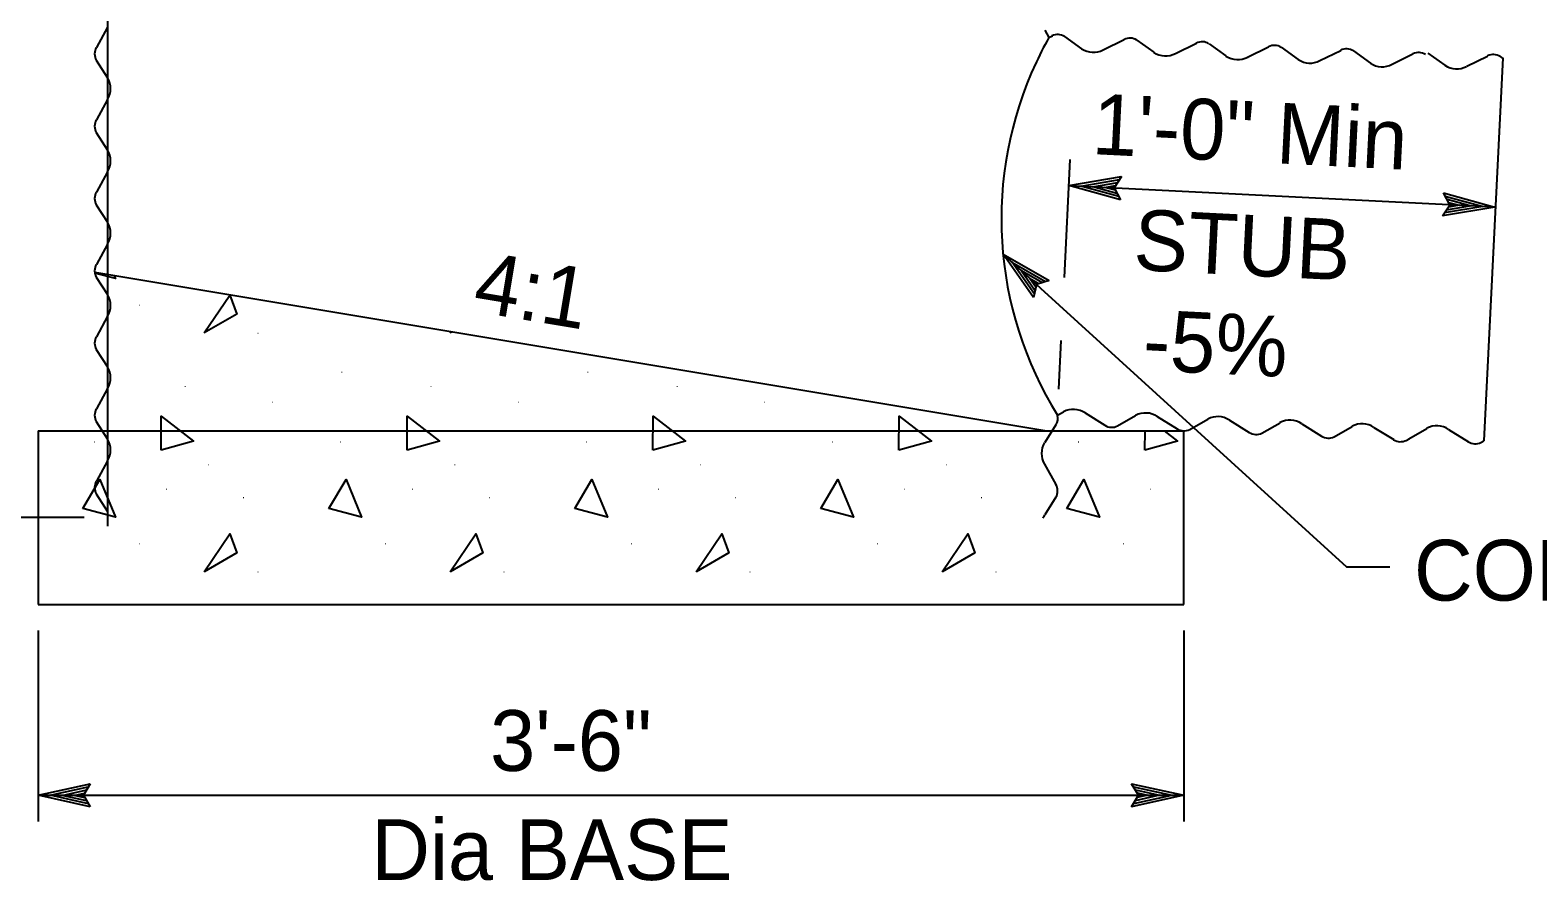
# Model space of a CAD drawing. Extents: x -894 to 866, y -472 to 714.
# Drawn here: x 266.7 to 440.4, y 235.2 to 333.2 of the extents above; entities that cross this region are included whole.
import ezdxf

# ---------------------------------------------------------------- set-up
doc = ezdxf.new("R2010")
doc.units = 0
for name, color, linetype in [('df_DETAIL-anno', 7, 'Continuous'), ('df_PIPE', 7, 'Continuous'), ('STR_Concrete A', 7, 'Continuous'), ('STR_Hatching B', 7, 'Continuous')]:
    doc.layers.add(name, color=color, linetype=linetype)

msp = doc.modelspace()

# ---------------------------------------------------------------- linework, layer by layer
at = {"layer": 'df_DETAIL-anno'}
for p, q in [((385.83, 304.72), (386.51, 318.31)), ((386.36, 315.31), (392.42, 316.34)), ((392.42, 316.34), (391.56, 315.05)), ((392.42, 316.34), (392.42, 316.34)), ((386.36, 315.31), (435.51, 312.85)), ((392.29, 313.67), (386.36, 315.31)), ((386.36, 315.31), (386.36, 315.31)), ((392.09, 314.04), (387.74, 315.24)), ((387.75, 315.24), (392.17, 315.99)), ((389.12, 315.17), (391.98, 315.65)), ((391.88, 314.41), (389.12, 315.17)), ((390.5, 315.1), (391.72, 315.31)), ((391.72, 314.76), (390.5, 315.1)), ((391.56, 315.05), (392.29, 313.67)), ((392.29, 313.67), (392.29, 313.67)), ((429.39, 311.8), (430.25, 313.09)), ((435.45, 312.83), (429.39, 311.8)), ((430.25, 313.09), (429.52, 314.47)), ((429.52, 314.47), (429.52, 314.47)), ((429.52, 314.47), (435.45, 312.83)), ((434.06, 312.89), (429.64, 312.15)), ((429.72, 314.1), (434.07, 312.9)), ((432.69, 312.97), (429.83, 312.48)), ((429.94, 313.73), (432.69, 312.97)), ((430.09, 313.37), (431.31, 313.04)), ((431.31, 313.04), (430.09, 312.83)), ((435.45, 312.83), (435.45, 312.83)), ((429.39, 311.8), (429.39, 311.8)), ((378.76, 307.42), (418.35, 271.38)), ((382.29, 302.4), (378.76, 307.42)), ((378.76, 307.42), (378.76, 307.42)), ((378.76, 307.42), (384.09, 304.37)), ((382.37, 302.8), (379.78, 306.5)), ((379.79, 306.49), (383.67, 304.26)), ((382.44, 303.23), (380.8, 305.56)), ((380.8, 305.56), (383.31, 304.12)), ((382.54, 303.6), (381.82, 304.63)), ((381.82, 304.63), (382.89, 304.02)), ((384.09, 304.37), (382.6, 303.92)), ((384.09, 304.37), (384.09, 304.37)), ((382.6, 303.92), (382.29, 302.4)), ((382.29, 302.4), (382.29, 302.4)), ((385.19, 291.83), (385.47, 297.45)), ((272.86, 277.04), (230.86, 277.04)), ((418.35, 271.38), (423.35, 271.38)), ((267.58, 264.04), (267.58, 242.04)), ((399.58, 264.04), (399.58, 242.04)), ((267.58, 245.04), (273.58, 246.37)), ((267.58, 245.04), (399.58, 245.04)), ((273.58, 243.7), (267.58, 245.04)), ((267.58, 245.04), (267.58, 245.04)), ((273.36, 244.05), (268.96, 245.04)), ((268.97, 245.04), (273.34, 246.01)), ((270.34, 245.03), (273.17, 245.66)), ((273.13, 244.41), (270.34, 245.03)), ((271.72, 245.03), (272.93, 245.3)), ((272.95, 244.76), (271.72, 245.03)), ((273.58, 246.37), (272.78, 245.04)), ((272.78, 245.04), (273.58, 243.7)), ((273.58, 246.37), (273.58, 246.37)), ((394.38, 245.04), (393.58, 246.38)), ((393.58, 246.38), (393.58, 246.38)), ((393.58, 246.38), (399.58, 245.04)), ((399.58, 245.04), (393.58, 243.71)), ((393.58, 243.71), (394.38, 245.04)), ((393.79, 246.02), (398.2, 245.04)), ((398.19, 245.03), (393.81, 244.07)), ((396.81, 245.04), (393.99, 244.41)), ((394.03, 245.66), (396.81, 245.04)), ((394.2, 245.31), (395.43, 245.04)), ((395.43, 245.04), (394.22, 244.77)), ((399.58, 245.04), (399.58, 245.04)), ((273.58, 243.7), (273.58, 243.7)), ((393.58, 243.71), (393.58, 243.71))]:
    msp.add_line(p, q, dxfattribs=at)
at = {"layer": 'df_PIPE'}
for p, q in [((275.58, 386.04), (275.58, 276.04)), ((275.58, 333.56), (274.28, 331.21)), ((383.58, 333.22), (384.05, 332.37)), ((384.05, 332.37), (384.47, 332.58)), ((384.05, 332.37), (384.05, 332.37)), ((385.86, 332.48), (387.82, 331.08)), ((390.31, 330.95), (392.72, 332.13)), ((394.18, 332.07), (396.14, 330.67)), ((398.63, 330.53), (401.04, 331.71)), ((402.5, 331.65), (404.45, 330.25)), ((406.95, 330.12), (409.36, 331.3)), ((410.82, 331.24), (412.77, 329.84)), ((415.27, 329.7), (417.68, 330.88)), ((419.14, 330.82), (421.09, 329.42)), ((423.59, 329.29), (426, 330.47)), ((427.73, 330.58), (429.69, 329.18)), ((432.19, 329.05), (434.6, 330.23)), ((436.05, 330.17), (436.36, 329.94)), ((274.27, 329.75), (275.57, 327.73)), ((436.37, 330.04), (434.16, 285.9)), ((275.58, 325.23), (274.28, 322.88)), ((274.27, 321.42), (275.57, 319.4)), ((275.58, 316.9), (274.28, 314.55)), ((274.27, 313.09), (275.57, 311.07)), ((275.58, 308.57), (274.28, 306.22)), ((274.27, 304.76), (275.57, 302.74)), ((275.58, 300.24), (274.28, 297.89)), ((274.27, 296.43), (275.57, 294.41)), ((275.58, 291.91), (274.28, 289.56)), ((385.04, 288.83), (385.72, 289.22)), ((385.04, 288.83), (385.04, 288.83)), ((388.22, 289.11), (390.5, 287.69)), ((391.95, 287.61), (394.04, 288.8)), ((396.54, 288.69), (398.82, 287.27)), ((274.27, 288.1), (275.57, 286.08)), ((384.86, 287.72), (383.56, 285.69)), ((400.27, 287.19), (402.36, 288.39)), ((404.86, 288.27), (407.14, 286.86)), ((408.59, 286.78), (410.68, 287.97)), ((413.18, 287.86), (415.46, 286.44)), ((416.91, 286.36), (419, 287.56)), ((421.5, 287.44), (423.78, 286.03)), ((425.51, 286.12), (427.6, 287.32)), ((430.09, 287.21), (432.38, 285.79)), ((425.22, 285.94), (425.56, 286.13)), ((433.82, 285.7), (434.16, 285.9)), ((275.58, 283.58), (274.28, 281.23)), ((383.55, 283.19), (384.85, 280.84)), ((274.27, 279.77), (275.57, 277.75)), ((384.86, 279.39), (383.56, 277.36))]:
    msp.add_line(p, q, dxfattribs=at)
for centre, radius, start, end in [((421.31, 311.44), 42.74, 150.6748, 155.5208), ((385.06, 331.21), 1.5, 57.9896, 116.2858), ((393.38, 330.8), 1.5, 57.9896, 116.2858), ((401.7, 330.38), 1.5, 57.9896, 116.2858), ((275.58, 330.48), 1.5, 150.8519, 209.1481), ((389.17, 333.13), 2.47, 236.6721, 297.6032), ((397.49, 332.72), 2.47, 236.6721, 297.6032), ((405.81, 332.3), 2.47, 236.6721, 297.6032), ((410.02, 329.96), 1.5, 57.9896, 116.2858), ((418.34, 329.55), 1.5, 57.9896, 116.2858), ((426.66, 329.13), 1.5, 57.9896, 116.2858), ((435.26, 328.9), 1.5, 57.9896, 116.2858), ((421.31, 311.44), 42.74, 155.0062, 211.9401), ((414.13, 331.89), 2.47, 236.6721, 297.6032), ((422.45, 331.47), 2.47, 236.6721, 297.6032), ((431.04, 331.23), 2.47, 236.6721, 297.6032), ((273.45, 326.48), 2.47, 329.5345, 30.4655), ((275.58, 322.15), 1.5, 150.8519, 209.1481), ((273.45, 318.15), 2.47, 329.5345, 30.4655), ((275.58, 313.82), 1.5, 150.8519, 209.1481), ((273.45, 309.82), 2.47, 329.5345, 30.4655), ((275.58, 305.49), 1.5, 150.8512, 209.1648), ((273.45, 301.49), 2.47, 329.5345, 30.4655), ((275.58, 297.16), 1.5, 150.8519, 209.1481), ((273.45, 293.16), 2.47, 329.5345, 30.4655), ((275.58, 288.83), 1.5, 150.8519, 209.1481), ((383.58, 288.49), 1.5, 330.8512, 12.9912), ((386.87, 287.05), 2.47, 56.672, 117.6031), ((395.18, 286.63), 2.47, 56.672, 117.6031), ((403.5, 286.21), 2.47, 56.672, 117.6031), ((391.29, 288.95), 1.5, 237.9895, 296.2857), ((399.61, 288.54), 1.5, 237.9895, 296.2857), ((407.93, 288.12), 1.5, 237.9895, 296.2857), ((411.82, 285.8), 2.47, 56.672, 117.6031), ((420.14, 285.38), 2.47, 56.672, 117.6031), ((428.74, 285.15), 2.47, 56.672, 117.6031), ((273.45, 284.83), 2.47, 329.5345, 30.4655), ((385.67, 284.44), 2.47, 149.5345, 210.4655), ((416.25, 287.7), 1.5, 237.9895, 296.2857), ((424.57, 287.29), 1.5, 237.9895, 296.2857), ((433.17, 287.05), 1.5, 237.9895, 296.2857), ((275.58, 280.5), 1.5, 150.8519, 209.1481), ((383.55, 280.12), 1.5, 330.8519, 29.1481), ((385.67, 276.11), 2.47, 149.5345, 159.0876)]:
    msp.add_arc(centre, radius, start, end, dxfattribs=at)
at = {"layer": 'STR_Concrete A'}
for p, q in [((383.58, 287.04), (274.09, 305.28)), ((267.58, 287.04), (267.58, 267.04)), ((267.58, 287.04), (399.58, 287.04)), ((399.58, 267.04), (399.58, 287.04)), ((267.58, 267.04), (399.58, 267.04))]:
    msp.add_line(p, q, dxfattribs=at)
at = {"layer": 'STR_Hatching B'}
for points in [[(276.35, 304.91), (276.48, 304.59), (274.07, 305.22)], [(315.04, 298.32), (315.13, 298.44)], [(315.24, 298.43), (315.04, 298.32)], [(395.11, 284.82), (395.13, 287.04)], [(397.32, 287.04), (398.86, 285.84), (395.11, 284.82)]]:
    msp.add_lwpolyline(points, dxfattribs=at)
for points in [[(286.7, 298.32), (289.67, 302.67), (290.46, 300.49)], [(281.73, 284.82), (281.76, 288.72), (285.48, 285.84)], [(310.08, 284.82), (310.11, 288.72), (313.83, 285.84)], [(338.42, 284.82), (338.45, 288.72), (342.17, 285.84)], [(366.77, 284.82), (366.8, 288.72), (370.52, 285.84)], [(272.72, 278.08), (274.7, 281.44), (276.48, 277.09)], [(301.07, 278.08), (303.05, 281.44), (304.83, 277.09)], [(329.41, 278.08), (331.39, 281.44), (333.17, 277.09)], [(357.76, 278.08), (359.74, 281.44), (361.52, 277.09)], [(386.11, 278.08), (388.08, 281.44), (389.87, 277.09)], [(286.7, 270.81), (289.67, 275.17), (290.46, 272.99)], [(315.04, 270.81), (318.01, 275.17), (318.8, 272.99)], [(343.39, 270.81), (346.36, 275.17), (347.15, 272.99)], [(371.74, 270.81), (374.7, 275.17), (375.5, 272.99)]]:
    msp.add_lwpolyline(points, close=True, dxfattribs=at)

# ---------------------------------------------------------------- texts
at = {"layer": 'df_DETAIL-anno'}
for s, rotation, p in [('1\'-0" Min', 357.1367, (388.92, 318.94)), ('STUB', 357.1367, (393.7, 305.6)), ('4:1', 350.5377, (317.5, 300.85)), ('-5%', 357.1367, (394.77, 294.05))]:
    msp.add_text(s, height=7, rotation=rotation, dxfattribs=at).set_placement(p)
for s, p in [('CONTINUOUS WELD', (426.12, 267.48)), ('3\'-6"', (319.65, 247.85)), ('Dia BASE', (305.96, 235.28))]:
    msp.add_text(s, height=7, dxfattribs=at).set_placement(p)
at = {"layer": 'STR_Hatching B'}
for p in [(279.12, 301.47), (292.76, 298.22), (302.41, 293.74), (330.76, 293.74), (284.36, 292.08), (312.7, 292.08), (341.05, 292.08), (294.41, 290.29), (322.76, 290.29), (351.1, 290.29), (273.94, 285.69), (302.29, 285.69), (330.63, 285.69), (358.98, 285.69), (387.32, 285.69), (287.08, 283.05), (315.43, 283.05), (343.77, 283.05), (372.12, 283.05), (282.21, 280.25), (310.55, 280.25), (338.9, 280.25), (367.24, 280.25), (395.59, 280.25), (291.1, 279.28), (319.45, 279.28), (347.8, 279.28), (376.14, 279.28), (279.12, 273.97), (307.46, 273.97), (335.81, 273.97), (364.15, 273.97), (392.5, 273.97), (292.76, 270.71), (321.11, 270.71), (349.46, 270.71), (377.8, 270.71)]:
    msp.add_text('.', height=0.8, dxfattribs=at).set_placement(p)

doc.saveas('drawing.dxf')
